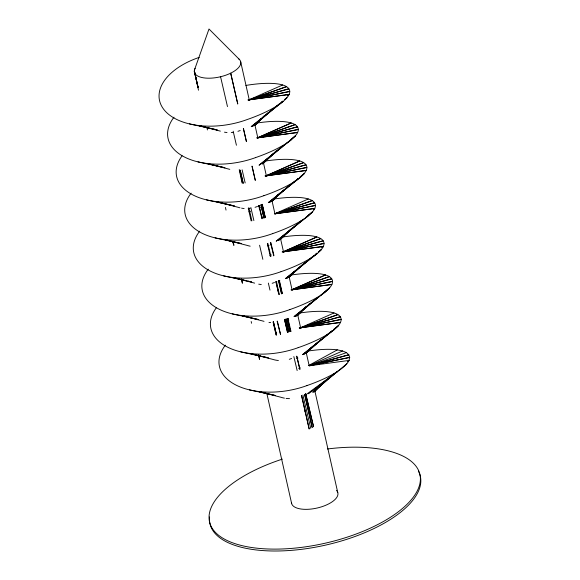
<?xml version="1.0" encoding="UTF-8"?>
<svg xmlns="http://www.w3.org/2000/svg" width="580" height="580" viewBox="0 0 580 580"><rect width="100%" height="100%" fill="white"/><g stroke="black" fill="none" stroke-linecap="round" stroke-linejoin="round"><path stroke-width="0.87" d="M309.176 365.791L349.008 360.441L347.659 361.623L349.008 360.441L349.689 357.411L348.819 354.779L346.427 352.611L342.57 350.958L337.342 349.863A63.452 17.429 -15.4 0 0 308.357 351.001M194.713 69.252L208.996 29L239.264 59.334M254.7 125.505L260.804 118.951M263.269 163.502L267.539 158.913M271.832 201.499L273.659 199.535M275.493 197.57L278.545 194.293M280.394 239.496L284.664 234.907M288.956 277.494L294.444 271.592M297.518 315.491L301.788 310.902M306.08 353.481L307.907 351.516M309.133 350.204L312.794 346.274M314.643 391.478L318.913 386.889M254.685 125.345L260.181 119.473M263.248 163.343L267.518 158.775M276.087 196.772L277.305 195.467M280.372 239.337L283.424 236.075M288.934 277.327L294.43 271.454M297.496 315.324L301.165 311.409M309.727 349.406L311.554 347.449M317.673 388.056L314.012 391.971L321.175 385.076M254.758 125.389L264.48 115.964M263.32 163.386L273.042 153.954M274.333 152.7L276.283 150.815M271.882 201.383L280.952 192.582M280.445 239.38L287.571 232.464M288.869 231.21L291.464 228.694M289.007 277.378L298.729 267.945M297.569 315.375L306.646 306.574M308.589 304.681L309.887 303.427M306.138 353.372L316.506 343.309M322.473 383.822L325.068 381.307M254.243 125.432L256.824 122.96M258.114 121.72L260.695 119.248M263.276 116.776L264.567 115.543M270.548 156.006L262.16 164.046L282.25 146.174M271.368 201.419L274.594 198.331M277.175 195.859L280.401 192.77M287.673 232L279.285 240.033L300.708 220.98M288.492 277.414L294.299 271.853M297.533 268.765L298.823 267.525M306.095 306.755L296.409 316.027L316.499 298.163M305.617 353.408L308.843 350.313M311.431 347.84L314.012 345.375M322.574 383.365L313.534 392.022L334.29 373.556M254.286 125.476L268.33 112.948M269.671 111.759L271.679 109.968M287.731 95.664L289.065 94.468L247.849 99.949M271.411 201.463L287.462 187.151M288.804 185.963L290.138 184.774M288.536 277.457L305.261 262.551M321.98 247.645L323.321 246.449L282.105 251.93M305.667 353.452L321.044 339.735M252.633 126.273L261.399 118.617M262.755 117.435L268.149 112.723M287.716 95.649L289.065 94.468L249.24 99.818L288.883 88.805L248.762 100.079M261.87 163.683L270.642 156.02M271.991 154.846L274.688 152.489M280.553 192.843L269.758 202.268L298.504 178.364M281.902 191.661L283.924 189.899M285.947 188.13L287.303 186.948M292.487 227.889L278.32 240.258L303.652 219.211M286.882 278.255L295.655 270.599M297.004 269.425L302.397 264.712M321.973 247.631L323.321 246.449L283.489 251.8L323.132 240.794L283.011 252.061M306.914 306.24L295.445 316.252L318.724 296.909M314.128 345.412L304.007 354.25L332.072 330.919M315.476 344.237L318.173 341.881M312.569 392.247L326.743 379.878M252.641 126.295L282.75 101.232M284.802 99.528L286.853 97.817L284.758 99.513M261.885 163.719L285.157 144.355M286.52 143.216L287.89 142.078M289.26 140.94L295.416 135.814L290.529 139.773M299.875 177.226L303.985 173.811L300.483 176.639M305.704 217.5L312.548 211.801L307.654 215.767M286.89 278.277L316.999 253.221M318.369 252.082L321.11 249.799L319.007 251.495M320.776 295.198L329.672 287.796L324.075 292.32M334.131 329.208L338.234 325.793L334.036 329.186M313.265 391.696L334.479 374.042M335.849 372.904L337.212 371.765M338.582 370.627L346.796 363.79M266.582 114.224L251.205 126.672L283.171 101.399M267.982 113.093L279.864 103.472M281.264 102.341L282.663 101.21M279.342 148.828L259.064 165.235L291.733 139.396M280.742 147.697L282.134 146.559M281.612 191.915L268.33 202.659L300.295 177.393M283.011 190.784L295.59 180.597M296.989 179.466L298.388 178.335M297.866 223.684L276.196 241.222L308.857 215.39M299.265 222.553L300.657 221.422M297.337 269.04L285.454 278.654L317.419 253.387M298.736 267.902L314.113 255.461M315.513 254.33L316.912 253.199M313.591 300.81L294.017 316.651L325.982 291.385M314.991 299.679L316.39 298.548M331.941 330.883L302.579 354.648L334.544 329.375M308.567 393.755L338.038 371.099L307.037 393.922M308.488 365.603L337.342 349.863M270.751 242.346L273.956 255.505M270.505 242.476L273.673 255.831M248.776 99.934L282.627 84.984M257.498 137.837L291.189 122.982L257.339 137.931M266.053 175.82L299.751 160.972L265.901 175.921M274.63 213.832L308.321 198.969M283.178 251.807L316.883 236.966L283.025 251.916M292.414 289.55L325.445 274.964L291.733 289.79M300.15 327.91L334.007 312.961M309.539 365.538L342.57 350.958M276.421 281.351L279.357 294.633M249.132 99.97L286.491 86.638L248.697 99.97M258.557 137.67L295.053 124.635L258.1 137.67M266.249 175.965L303.615 162.625L265.821 175.965M275.116 213.868L312.178 200.622L275.224 213.665M283.678 251.865L320.74 238.619L282.946 251.959M292.24 289.862L329.302 276.617L292.349 289.659M300.802 327.852L337.864 314.614L300.07 327.946M310.213 365.552L346.427 352.611M258.194 137.83L297.446 126.802L257.774 137.743M265.887 176.066L306.008 164.8L266.336 175.74L306.871 167.431L265.495 176.03M275.319 213.817L314.57 202.797L274.898 213.73M292.443 289.812L331.695 278.784L292.03 289.724M300.135 328.055L340.257 316.781L299.73 327.961M309.575 365.806L348.819 354.779L309.154 365.719M249.248 99.854L289.746 91.437A63.452 17.429 -15.4 0 1 247.022 119.603A63.452 36.214 -9.6 0 1 163.792 109.424A63.452 36.214 -9.6 0 1 198.976 57.464L199.186 57.667M258.695 137.67L298.308 129.434L256.911 137.866M275.819 213.657L315.433 205.429L274.92 213.679M283.504 251.836L324.002 243.426L283.482 251.676M292.943 289.652L332.565 281.423L291.16 289.855M299.744 328.012L341.127 319.413L299.73 327.852L340.445 322.444L299.229 327.925M310.068 365.646L349.689 357.411L309.169 365.668M249.233 99.695L289.746 91.437A63.452 17.429 -15.4 0 0 245.891 85.427M256.918 137.931L297.627 132.465L257.31 137.822M266.365 175.805L306.196 170.462L264.98 175.943M275.812 213.686L314.759 208.459L313.418 209.648L314.759 208.459L274.434 213.817M291.167 289.913L331.883 284.446L291.559 289.812M273.318 322.009L276.537 334.928L273.521 321.987M189.421 123.881L217.297 129.949L198.353 125.468L220.378 131.138M197.983 161.871L224.989 167.758L206.915 163.466L229.789 169.353M206.545 199.868L234.421 205.944L215.477 201.463L238.351 207.35A22.207 17.719 -0.3 0 0 239.96 207.807M215.107 237.865L241.244 243.564M223.67 275.863L251.546 281.938L248.11 281.111M232.232 313.86L258.368 319.551L241.164 315.447L264.038 321.334M240.794 351.857L268.671 357.933M249.356 389.854L275.493 395.546M241.273 243.52L224.039 239.453L246.913 245.34A22.207 17.719 -0.3 0 0 250.176 246.167M246.391 280.705L232.602 277.45L254.635 283.12M260.927 356.084L249.726 353.445L272.607 359.332A22.207 17.719 -0.3 0 0 278.393 360.499M262.653 356.497L267.822 357.715M275.522 395.509L258.288 391.442L281.169 397.329A22.207 17.719 -0.3 0 0 284.425 398.148M255.374 157.39L255.584 157.6A63.452 17.429 -15.4 0 0 298.308 129.826A63.452 17.429 -15.4 0 0 256.983 123.025M263.936 195.387L264.146 195.598A63.452 17.429 -15.4 0 0 306.878 167.692A63.452 17.429 -15.4 0 0 264.705 161.146M272.498 233.385L272.709 233.595A63.452 17.429 -15.4 0 0 315.433 205.82A63.452 17.429 -15.4 0 0 274.108 199.012M281.061 271.382L281.271 271.585A63.452 17.429 -15.4 0 0 324.002 243.68A63.452 17.429 -15.4 0 0 281.829 237.14M289.623 309.379L289.833 309.582A63.452 17.429 -15.4 0 0 332.558 281.808A63.452 17.429 -15.4 0 0 291.232 275.007M298.185 347.376L298.395 347.579A63.452 17.429 -15.4 0 0 341.127 319.674A63.452 17.429 -15.4 0 0 298.954 313.135M306.748 385.366L306.958 385.577A63.452 17.429 -15.4 0 0 349.008 360.441M296.67 356.25L299.802 369.308M305.645 393.689L313.57 426.786L305.725 393.668M258.839 205.552L261.979 218.74M277.356 321.182L280.517 334.399L277.131 321.226M279.067 280.474L282.185 293.661M287.89 318.34L291.015 331.55M296.844 356.192L299.947 369.264M285.092 319.319L288.086 332.072M293.85 356.57L297.149 370.569M302.912 395.074L310.735 428.323M265.132 217.631L262.037 204.436L265.082 217.66M275.863 281.605L278.835 294.299L275.964 281.546M278.429 280.691L281.496 293.915M267.844 243.361L270.911 256.585M220.56 76.741L227.476 106.597M233.167 131.189L236.423 145.239M242.121 169.831L245.159 182.954M250.835 207.459L253.88 220.588M259.586 245.231L262.849 259.318M268.351 283.083L269.983 290.123M237.756 103.885L230.695 73.167L237.735 103.892M243.411 128.456L246.435 141.621L243.368 128.47M252.09 166.199L255.316 180.242M260.971 204.812L264.016 218.051M304.609 394.552L312.2 427.569L304.754 394.465M260.862 204.856L263.893 218.087M286.948 318.703L289.877 331.463L290.377 331.245L287.629 318.471M259.115 205.436L262.16 218.667M301.506 395.625L309.191 429.04L301.651 395.538M243.201 183.193L240.178 170.071L243.172 183.316M248.856 207.691L251.887 220.82M273.1 322.009L276.073 334.957M198.164 87.66L194.322 70.941L198.49 90.204M279.35 280.329L282.366 293.567M252.01 166.221L255.229 180.271M262.305 204.298L265.306 217.543M273.303 321.704L276.305 334.957M198.106 87.667L194.322 70.941L198.034 87.399M240.606 61.458L249.364 100.333M254.939 125.07L257.73 137.438M263.501 163.06L266.488 176.313M272.063 201.05L274.855 213.418M280.626 239.04L283.613 252.293M289.188 277.03L291.972 289.398M297.75 315.02L300.737 328.273M306.312 353.017L309.096 365.385M314.875 391.007L337.77 492.608M261.942 204.479L264.806 217.21M286.085 319L288.963 331.782L288.383 331.97L285.527 319.181M267.402 243.549L270.273 256.302M304.493 408.755L305.283 412.293M239.692 170.179L242.556 182.91M248.255 208.176L251.118 220.9M241.621 279.698L242.411 283.228L241.439 278.849M206.857 127.31L207.451 129.963M232.536 241.287L232.935 243.056M266.786 393.247L291.675 503.686M225.439 207.451L226.026 210.09M278.726 280.589L281.568 293.371M251.183 321.516L251.568 323.27M239.243 169.694L242.056 182.968M298.635 368.394A22.207 1.066 -20.1 0 1 300.324 367.851M306.958 385.577A63.452 36.214 -9.6 0 1 236.393 385.272A63.452 36.214 -9.6 0 1 225.374 345.158M304.63 394.995A22.207 1.066 -20.1 0 1 306.32 394.451M289.514 398.612A22.207 17.719 -0.3 0 1 286.107 398.409M298.395 347.579A63.452 36.214 -9.6 0 1 228.215 347.464A63.452 36.214 -9.6 0 1 216.333 307.799M297.953 358.085A22.207 1.066 -20.1 0 1 296.714 358.592M289.297 359.303A22.207 1.066 -20.1 0 1 291.595 358.505M287.796 331.158A22.207 1.066 -20.1 0 1 289.181 330.694M289.833 309.582A63.452 36.214 -9.6 0 1 219.269 309.278A63.452 36.214 -9.6 0 1 208.249 269.163M281.271 271.585A63.452 36.214 -9.6 0 1 210.707 271.288A63.452 36.214 -9.6 0 1 199.687 231.166M288.782 320.341A22.207 1.066 -20.1 0 1 285.454 321.675M286.614 319.297A22.207 1.066 -20.1 0 1 288.369 318.724M272.172 283.308A22.207 1.066 -20.1 0 1 274.47 282.511M278.052 281.3A22.207 1.066 -20.1 0 1 279.806 280.727M270.679 322.567A22.207 17.719 -0.3 0 1 268.982 322.415M269.946 255.41A22.207 1.066 -20.1 0 1 271.375 254.932M261.268 284.512A22.207 17.719 -0.3 0 1 258.738 284.164M264.146 195.598A63.452 36.214 -9.6 0 1 193.966 195.482A63.452 36.214 -9.6 0 1 182.084 155.81M250.111 208.416A22.207 17.719 -0.3 0 1 248.407 208.575M244.137 208.517A22.207 17.719 -0.3 0 1 241.613 208.169M260.464 207.408A22.207 1.066 -20.1 0 1 259.05 207.966M250.545 211.192A22.207 1.066 -20.1 0 1 248.936 211.78M255.048 207.314A22.207 1.066 -20.1 0 1 257.346 206.516M258.086 206.262A22.207 1.066 -20.1 0 1 259.536 205.769M272.709 233.595A63.452 36.214 -9.6 0 1 202.144 233.29A63.452 36.214 -9.6 0 1 191.124 193.169M271.657 244.347A22.207 1.066 -20.1 0 1 270.374 244.869M269.026 245.405A22.207 1.066 -20.1 0 1 267.612 245.963M261.384 217.413A22.207 1.066 -20.1 0 1 265.248 216.13M255.584 157.6A63.452 36.214 -9.6 0 1 185.02 157.296A63.452 36.214 -9.6 0 1 174 117.182M237.923 131.326A22.207 1.066 -20.1 0 1 240.214 130.522M232.986 132.421A22.207 17.719 -0.3 0 1 231.282 132.581M227.012 132.523A22.207 17.719 -0.3 0 1 224.482 132.175M238.547 58.718A23.715 10.172 -12.7 0 1 219.653 76.951A23.715 10.172 -12.7 0 1 195.119 68.382M337.466 491.862A23.715 10.172 -12.7 0 1 319.522 507.427L317.68 507.899A23.7 10.164 -12.7 0 1 291.522 502.903M336.429 490.484A23.715 10.172 -12.7 0 1 337.016 491.151M418.347 471.076A107.829 46.248 -12.7 0 1 323.981 545.461A107.829 46.248 -12.7 0 1 209.605 516.925M327.432 448.985A107.829 46.248 -12.7 0 1 407.457 503.882A107.829 46.248 -12.7 0 1 233.283 543.061A107.829 46.248 -12.7 0 1 282.344 459.128M287.506 332.26L284.526 319.544L287.506 332.26M259.543 359.223L258.55 354.815L259.543 359.223M233.849 245.231L233.051 241.7L233.849 245.231"/></g></svg>
